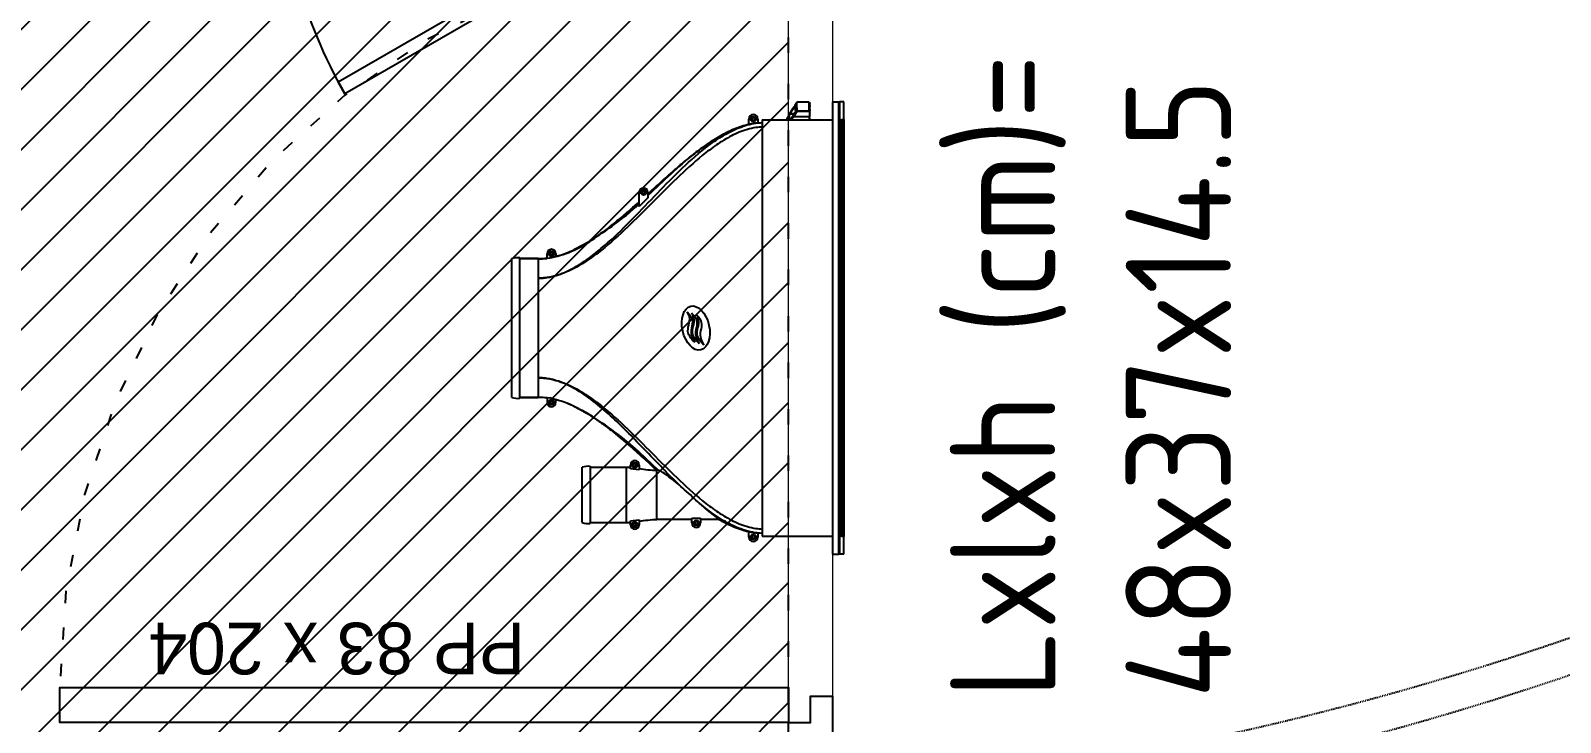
# Model space of a CAD drawing. Extents: x -2932 to 12371, y 2178 to 6224.
# Drawn here: x 5716.7 to 5891, y 4372.5 to 4451.2 of the extents above; entities that cross this region are included whole.
import ezdxf
from ezdxf import colors
from ezdxf.entities.mleader import LeaderData, LeaderLine
from ezdxf.enums import TextEntityAlignment as Align
from ezdxf.math import Vec2, Vec3

# ---------------------------------------------------------------- set-up
doc = ezdxf.new("R2010")
doc.units = 0
for name, pattern in [('prlm_ef', [0.165, 0.1, -0.065]), ('Style de ligne -18', [0.164042, 0.054681, -0.109361]), ('Style de ligne -5', [0.20828, 0.069425, -0.138855])]:
    doc.linetypes.add(name, pattern=pattern)
for name, color, linetype in [('_GAZELEC-EAU CHAUDE', 1, 'Continuous'), ('B amÈnagement intÈrieur_Hatch', 252, 'Continuous'), ('B aménagement intérieur', 252, 'Continuous'), ('B Général', 252, 'Continuous'), ('C ANNOTATIONS-prestations', 252, 'Continuous'), ('D SURFACES-shab', 252, 'Continuous'), ('GAZ-GAZ N-1', 202, 'Continuous'), ('prlm-CHAUFF', 30, 'Continuous'), ('prlm-EAU-EF', 161, 'Continuous'), ('prlm-MOD-EL', 190, 'Continuous')]:
    doc.layers.add(name, color=color, linetype=linetype)
doc.layers.add('_GAZELEC-RESERVATION', color=1, linetype='Continuous', lineweight=18)
doc.styles.add('Eurostile', font='')
doc.styles.add('prlm-mod', font='cambriaz.ttf', dxfattribs={"height": 18})
doc.styles.get("Standard").update_dxf_attribs({"font": 'isocp.shx', "height": 15})
doc.styles.get('Eurostile').set_extended_font_data('Eurostile')

# ---------------------------------------------------------------- blocks, each defined once
blk = doc.blocks.new('A n1.PP 80')
at = {"layer": 'B Général', "flags": 128}
blk.add_lwpolyline([(-43, 2.5), (-43, 85.5), (-39, 85.5), (-39, 2.5)], close=True, dxfattribs=at)
at = {"layer": 'B Général', "linetype": 'Style de ligne -18', "ltscale": 25.4, "flags": 128}
blk.add_lwpolyline([(46, 2.5), (45.27, 13.33), (43.1, 23.98), (39.53, 34.26), (34.61, 44), (28.44, 53.03), (21.1, 61.19), (12.74, 68.35), (3.5, 74.38), (-6.47, 79.18), (-17, 82.67), (-27.91, 84.79), (-39, 85.5)], dxfattribs=at)
at = {"layer": 'B Général', "linetype": 'Continuous', "flags": 128}
for points in [[(-45, 2.5), (-43, 2.5), (-43, 0), (-40, 0), (-40, -2.5), (-45, -2.5)], [(48, 2.5), (46, 2.5), (46, 0), (43, 0), (43, -2.5), (48, -2.5), (48, -2.5), (48, -2.5), (48, 1.79), (48, 1.79)]]:
    blk.add_lwpolyline(points, close=True, dxfattribs=at)
at = {"layer": 'C ANNOTATIONS-prestations', "insert": (-37.5, 32.5), "char_height": 5.8825, "attachment_point": 1, "rotation": 90, "line_spacing_factor": 0.894142, "style": 'Eurostile'}
blk.add_mtext('PP 83 x 204', dxfattribs=at)
blk = doc.blocks.new('A n1.T3 A 102 (2D)')
at = {"layer": 'B amÈnagement intÈrieur_Hatch', "linetype": 'Continuous'}
h = blk.add_hatch(dxfattribs=at)
h.set_pattern_fill('F_P__SOFFITE', color=256, style=0, pattern_type=2)
h.set_pattern_definition([(45, (0, 0.2205), (-3.52778, 3.30729), [])])
h.paths.add_polyline_path([(-259.42, -200.44), (-259.29, -401.44), (105.58, -401.44), (105.58, -230.43), (36.58, -230.43), (36.58, -200.44)])
at = {"layer": 'B aménagement intérieur', "linetype": 'Style de ligne -5', "ltscale": 25.4, "flags": 128}
blk.add_lwpolyline([(-259.42, -200.44), (-259.29, -401.44), (105.58, -401.44), (105.58, -230.43), (36.58, -230.43), (36.58, -200.44)], close=True, dxfattribs=at)
at = {"layer": 'D SURFACES-shab', "lineweight": 18, "flags": 128}
for points in [[(110.58, -395.44), (418.42, -395.44), (418.42, -335.44), (494.42, -335.44), (494.42, 181.56), (110.58, 181.56)], [(36.58, -230.43), (36.58, -200.44), (-259.42, -200.44), (-259.42, -401.44), (-19.42, -401.44), (-19.42, -336.44), (-14.42, -336.44), (-14.42, -401.44), (105.58, -401.44), (105.58, -230.43)]]:
    blk.add_lwpolyline(points, close=True, dxfattribs=at)
at = {"layer": 'B Général', "rotation": 90}
blk.add_blockref('A n1.PP 80', (108.08, -286.39), dxfattribs=at)
blk = doc.blocks.new('xi.gtl')
at = {"layer": 'prlm-MOD-EL', "color": 0}
for points in [[(2.8, 22.99), (2.02, 24.35), (50.51, 52.34), (51.28, 50.98)], [(0, 25), (2.02, 25), (2.02, 20), (0, 20)], [(60, 25), (57.98, 25), (57.98, 20), (60, 20)], [(0, 20), (60, 20), (60, 0), (0, 0)]]:
    blk.add_lwpolyline(points, close=True, dxfattribs=at)
blk.add_arc((2.02, 24.35), 55.99, 0.6678, 30, dxfattribs=at)
at = {"layer": 'prlm-MOD-EL', "color": 0, "style": 'prlm-mod', "flags": 8}
blk.add_attdef('GTL', text='', height=9, dxfattribs=at).set_placement((30, 10), align=Align.MIDDLE_CENTER)
blk = doc.blocks.new('xi.twintop')
at = {"layer": 'prlm-CHAUFF', "ltscale": 50}
for p, q in [((-8, 35.6), (8, 35.6)), ((-7.9, 36.5), (7.9, 36.5)), ((-7.9, 35.6), (-7.9, 33.5)), ((-7.9, 33.5), (-7.9, 35.6)), ((7.9, 35.6), (7.9, 33.5)), ((7.9, 33.5), (7.9, 35.6)), ((-5.67, 33.5), (-7.9, 33.5)), ((5.67, 33.5), (-5.67, 33.5)), ((7.9, 33.5), (5.67, 33.5)), ((-8.61, 31.95), (-8.61, 32.05)), ((-8.61, 32.05), (-8.51, 32.05)), ((-8.51, 31.95), (-8.61, 31.95)), ((-8.51, 32.16), (-8.41, 32.16)), ((-8.51, 32.05), (-8.51, 32.16)), ((-8.51, 31.84), (-8.51, 31.95)), ((-8.41, 31.84), (-8.51, 31.84)), ((-7.9, 32.5), (-8.46, 32.5)), ((-8.46, 31.5), (-8.16, 31.5)), ((-8.41, 32.16), (-8.41, 32.05)), ((-8.41, 32.05), (-8.3, 32.05)), ((-8.3, 31.95), (-8.41, 31.95)), ((-8.41, 31.95), (-8.41, 31.84)), ((-8.3, 32.05), (-8.3, 31.95)), ((-8.16, 31.5), (-7.95, 32.18)), ((-7.9, 32.5), (-7.95, 32.18)), ((7.95, 32.18), (7.9, 32.5)), ((7.9, 32.5), (8.46, 32.5)), ((8.16, 31.5), (7.95, 32.18)), ((8.46, 31.5), (8.16, 31.5)), ((8.3, 31.95), (8.3, 32.05)), ((8.3, 32.05), (8.41, 32.05)), ((8.41, 31.95), (8.3, 31.95)), ((8.41, 32.16), (8.51, 32.16)), ((8.41, 32.05), (8.41, 32.16)), ((8.41, 31.84), (8.41, 31.95)), ((8.51, 31.84), (8.41, 31.84)), ((8.51, 32.16), (8.51, 32.05)), ((8.51, 32.05), (8.61, 32.05)), ((8.61, 31.95), (8.51, 31.95)), ((8.51, 31.95), (8.51, 31.84)), ((8.61, 32.05), (8.61, 31.95)), ((-22.15, 28.5), (-15.85, 28.5)), ((-9.41, 28.48), (-9.41, 28.48)), ((9.12, 29.02), (9.09, 29.02)), ((9.41, 28.48), (9.38, 28.48)), ((-15.75, 27.6), (-22.25, 27.6)), ((-22.15, 27.6), (-22.15, 23.5)), ((-22.15, 27.6), (-22.15, 23.5)), ((-15.85, 27.6), (-15.85, 23.5)), ((-15.85, 27.6), (-15.85, 23.5)), ((-22.45, 22.66), (-22.35, 22.66)), ((-22.45, 22.55), (-22.45, 22.66)), ((-22.4, 23), (-21.97, 23)), ((-22.35, 22.66), (-22.35, 22.55)), ((-15.85, 23.5), (-22.15, 23.5)), ((-21.97, 23), (-21.85, 22.06)), ((-16.15, 22.06), (-16.03, 23)), ((-16.03, 23), (-15.6, 23)), ((-15.65, 22.66), (-15.55, 22.66)), ((-15.65, 22.55), (-15.65, 22.66)), ((-15.55, 22.66), (-15.55, 22.55)), ((-22.56, 22.55), (-22.45, 22.55)), ((-22.56, 22.45), (-22.56, 22.55)), ((-22.45, 22.45), (-22.56, 22.45)), ((-22.45, 22.34), (-22.45, 22.45)), ((-22.35, 22.34), (-22.45, 22.34)), ((-21.85, 22), (-22.4, 22)), ((-22.35, 22.55), (-22.24, 22.55)), ((-22.24, 22.45), (-22.35, 22.45)), ((-22.35, 22.45), (-22.35, 22.34)), ((-22.24, 22.55), (-22.24, 22.45)), ((-21.85, 22.06), (-21.85, 22)), ((-16.2, 19.84), (-14.13, 22)), ((-14.13, 22), (-16.2, 19.84)), ((-16.15, 22), (-16.15, 22.06)), ((-15.6, 22), (-16.15, 22)), ((-15.76, 22.45), (-15.76, 22.55)), ((-15.76, 22.55), (-15.65, 22.55)), ((-15.65, 22.45), (-15.76, 22.45)), ((-15.65, 22.34), (-15.65, 22.45)), ((-15.55, 22.34), (-15.65, 22.34)), ((-15.55, 22.55), (-15.44, 22.55)), ((-15.55, 22.45), (-15.55, 22.34)), ((-15.44, 22.45), (-15.55, 22.45)), ((-15.44, 22.55), (-15.44, 22.45)), ((14.83, 21), (13.83, 22)), ((13.83, 22), (15.44, 22)), ((15.44, 21), (14.83, 21)), ((15.28, 21.45), (15.28, 21.55)), ((15.28, 21.55), (15.39, 21.55)), ((15.39, 21.45), (15.28, 21.45)), ((15.39, 21.66), (15.49, 21.66)), ((15.39, 21.55), (15.39, 21.66)), ((15.39, 21.34), (15.39, 21.45)), ((15.49, 21.34), (15.39, 21.34)), ((15.49, 21.66), (15.49, 21.55)), ((15.49, 21.55), (15.6, 21.55)), ((15.49, 21.45), (15.49, 21.34)), ((15.6, 21.45), (15.49, 21.45)), ((15.6, 21.55), (15.6, 21.45)), ((-21.8, 20), (-16.2, 20)), ((-21.8, 16), (-21.8, 20)), ((-21.8, 16), (-21.8, 20)), ((-16.2, 19.84), (-16.2, 20)), ((-16.2, 19.84), (-16.2, 20)), ((-22.2, 16), (-21.65, 16)), ((-21.65, 16), (-21.65, 15)), ((-22.36, 15.45), (-22.36, 15.55)), ((-22.36, 15.55), (-22.25, 15.55)), ((-22.25, 15.45), (-22.36, 15.45)), ((-22.25, 15.66), (-22.15, 15.66)), ((-22.25, 15.55), (-22.25, 15.66)), ((-22.25, 15.34), (-22.25, 15.45)), ((-22.15, 15.34), (-22.25, 15.34)), ((-21.65, 15), (-22.2, 15)), ((-22.15, 15.66), (-22.15, 15.55)), ((-22.15, 15.55), (-22.04, 15.55)), ((-22.15, 15.45), (-22.15, 15.34)), ((-22.04, 15.45), (-22.15, 15.45)), ((-22.04, 15.55), (-22.04, 15.45)), ((-21.8, 12.88), (-21.8, 15)), ((-21.8, 12.88), (-21.8, 15)), ((-23.96, 8.95), (-23.96, 9.05)), ((-23.96, 9.05), (-23.85, 9.05)), ((-23.85, 8.95), (-23.96, 8.95)), ((-23.85, 9.16), (-23.75, 9.16)), ((-23.85, 9.05), (-23.85, 9.16)), ((-23.85, 8.84), (-23.85, 8.95)), ((-23.75, 8.84), (-23.85, 8.84)), ((-23.8, 9.5), (-23.19, 9.5)), ((-23.75, 9.16), (-23.75, 9.05)), ((-23.75, 9.05), (-23.64, 9.05)), ((-23.75, 8.95), (-23.75, 8.84)), ((-23.64, 8.95), (-23.75, 8.95)), ((-23.64, 9.05), (-23.64, 8.95)), ((23.19, 9.5), (23.8, 9.5)), ((23.64, 8.95), (23.64, 9.05)), ((23.64, 9.05), (23.75, 9.05)), ((23.75, 8.95), (23.64, 8.95)), ((23.75, 9.16), (23.85, 9.16)), ((23.75, 9.05), (23.75, 9.16)), ((23.75, 8.84), (23.75, 8.95)), ((23.85, 8.84), (23.75, 8.84)), ((23.85, 9.16), (23.85, 9.05)), ((23.85, 9.05), (23.96, 9.05)), ((23.85, 8.95), (23.85, 8.84)), ((23.96, 8.95), (23.85, 8.95)), ((23.96, 9.05), (23.96, 8.95)), ((-23.36, 8.5), (-23.8, 8.5)), ((23.7, 8), (-23.7, 8)), ((-23.7, 8), (-23.7, 0)), ((-23.36, 8.42), (-23.36, 8.5)), ((23.36, 8.42), (23.36, 8.5)), ((23.8, 8.5), (23.36, 8.5)), ((23.7, 8), (23.7, 0)), ((24.18, 4.47), (23.7, 4.81)), ((24.06, 4.42), (23.7, 4.66)), ((24.06, 2.6), (24.06, 4.42)), ((24.64, 4.04), (24.06, 4.42)), ((24.2, 4.46), (24.18, 4.47)), ((24.54, 4.24), (24.2, 4.46)), ((24.35, 4.85), (24.33, 4.89)), ((24.35, 4.36), (24.35, 4.85)), ((24.35, 4.85), (24.36, 4.85)), ((24.41, 4.79), (24.43, 4.83)), ((24.41, 4.79), (24.41, 4.32)), ((25.01, 4.43), (24.41, 4.79)), ((24.43, 4.83), (25.04, 4.47)), ((24.64, 4.04), (24.72, 4.01)), ((24.64, 2.6), (24.64, 4.04)), ((24.72, 4.01), (24.72, 2.65)), ((25.04, 4.47), (25.01, 4.43)), ((25.01, 4.25), (25.01, 4.43)), ((25.02, 4.42), (25.01, 4.43)), ((25.06, 4.46), (25.02, 4.42)), ((25.02, 4.42), (25.02, 4.25)), ((25.28, 4.25), (25.02, 4.42)), ((25.04, 4.47), (25.06, 4.46)), ((25.06, 4.46), (25.39, 4.24)), ((25.71, 2.65), (25.71, 4.01)), ((23.7, 2.6), (24.06, 2.6)), ((23.7, 2.57), (23.73, 2.6)), ((23.79, 2.6), (23.88, 2.51)), ((23.88, 2.51), (23.97, 2.6)), ((24.04, 2.6), (24.13, 2.51)), ((24.64, 2.6), (24.06, 2.6)), ((24.13, 2.51), (24.22, 2.6)), ((24.18, 2.56), (24.24, 2.51)), ((24.24, 2.51), (24.3, 2.58)), ((24.28, 2.6), (24.37, 2.51)), ((24.37, 2.51), (24.46, 2.6)), ((24.42, 2.57), (24.48, 2.51)), ((24.48, 2.51), (24.56, 2.58)), ((24.54, 2.6), (24.63, 2.51)), ((24.63, 2.51), (24.72, 2.6)), ((24.72, 2.65), (24.64, 2.6)), ((24.64, 2.6), (24.64, 2.6)), ((25.66, 2.6), (24.64, 2.6)), ((24.7, 2.58), (24.77, 2.51)), ((24.72, 2.65), (25.71, 2.65)), ((24.73, 2.6), (24.82, 2.51)), ((24.77, 2.51), (24.79, 2.53)), ((24.82, 2.51), (24.91, 2.6)), ((24.9, 2.59), (24.98, 2.51)), ((24.98, 2.51), (25.07, 2.6)), ((25.02, 2.54), (25.05, 2.51)), ((25.05, 2.51), (25.09, 2.55)), ((25.06, 2.58), (25.13, 2.51)), ((25.13, 2.51), (25.22, 2.6)), ((25.19, 2.57), (25.25, 2.51)), ((25.25, 2.51), (25.34, 2.6)), ((25.27, 2.53), (25.29, 2.51)), ((25.29, 2.51), (25.32, 2.54)), ((25.31, 2.56), (25.36, 2.51)), ((25.36, 2.51), (25.45, 2.6)), ((25.4, 2.55), (25.44, 2.51)), ((25.44, 2.51), (25.53, 2.6)), ((25.48, 2.54), (25.51, 2.51)), ((25.51, 2.51), (25.6, 2.6)), ((25.53, 2.53), (25.55, 2.51)), ((25.55, 2.51), (25.64, 2.6)), ((25.71, 2.65), (25.66, 2.6)), ((25.66, 2.6), (25.66, 2.6)), ((-25.75, 0), (-25.75, -0.73)), ((25.75, 0), (-25.75, 0)), ((25.75, 0), (25.75, -0.73)), ((-25.75, -0.81), (-25.75, -0.73)), ((-25.75, -0.73), (25.75, -0.73)), ((-25.75, -1.3), (-25.75, -0.81)), ((25.75, -0.81), (-25.75, -0.81)), ((-25.75, -1.3), (25.75, -1.3)), ((23.75, -0.99), (-23.75, -0.99)), ((-23.75, -1.06), (-23.75, -0.99)), ((-23.55, -0.99), (-23.75, -1.06)), ((-23.75, -1.06), (23.75, -1.06)), ((23.75, -1.11), (-23.75, -1.11)), ((-23.75, -1.16), (-23.75, -1.11)), ((-23.59, -1.11), (-23.75, -1.16)), ((-23.75, -1.16), (23.75, -1.16)), ((23.75, -1.2), (-23.75, -1.2)), ((-23.75, -1.23), (-23.75, -1.2)), ((-23.64, -1.2), (-23.75, -1.23)), ((-23.75, -1.23), (23.75, -1.23)), ((23.75, -1.26), (-23.75, -1.26)), ((-23.75, -1.28), (-23.75, -1.26)), ((-23.68, -1.26), (-23.75, -1.28)), ((-23.75, -1.28), (23.75, -1.28)), ((23.75, -1.29), (-23.75, -1.29)), ((-23.75, -1.3), (-23.75, -1.29)), ((-23.73, -1.29), (-23.75, -1.3)), ((-23.75, -1.3), (23.75, -1.3)), ((23.75, -1.06), (23.55, -0.99)), ((23.75, -1.16), (23.59, -1.11)), ((23.75, -1.23), (23.64, -1.2)), ((23.75, -1.28), (23.68, -1.26)), ((23.75, -1.3), (23.73, -1.29)), ((23.75, -0.99), (23.75, -1.06)), ((23.75, -1.11), (23.75, -1.16)), ((23.75, -1.2), (23.75, -1.23)), ((23.75, -1.26), (23.75, -1.28)), ((23.75, -1.29), (23.75, -1.3)), ((25.75, -0.73), (25.75, -0.81)), ((25.75, -1.3), (25.75, -0.81))]:
    blk.add_line(p, q, dxfattribs=at)
for centre, radius in [((-8.46, 32), 0.3), ((-8.46, 32), 0.25), ((8.46, 32), 0.3), ((8.46, 32), 0.25), ((-22.4, 22.5), 0.3), ((-22.4, 22.5), 0.25), ((-15.6, 22.5), 0.3), ((-15.6, 22.5), 0.25), ((15.44, 21.5), 0.3), ((15.44, 21.5), 0.25), ((-22.2, 15.5), 0.3), ((-22.2, 15.5), 0.25), ((-23.8, 9), 0.3), ((-23.8, 9), 0.25), ((23.8, 9), 0.3), ((23.8, 9), 0.25)]:
    blk.add_circle(centre, radius, dxfattribs=at)
for centre, radius, start, end in [((-6.01, 35.83), 2, 160.5755, 186.7441), ((-6.01, 35.83), 2, 160.5755, 186.7441), ((6.01, 35.83), 2, 353.2559, 19.4245), ((6.01, 35.83), 2, 353.2559, 19.4245), ((-15.67, 33.51), 7.77, 352.5456, 359.9423), ((-15.72, 33.51), 7.82, 352.5763, 359.9264), ((-15.07, 33.49), 7.17, 353.9053, 0.1157), ((15.11, 33.49), 7.25, 179.9215, 187.8382), ((15.67, 33.51), 7.77, 180.0577, 187.4544), ((15.72, 33.51), 7.82, 180.0736, 187.4237), ((-19.51, 34.47), 11.74, 332.3321, 345.441), ((-19.16, 34.32), 11.35, 332.1374, 345.6929), ((-8.46, 32), 0.5, 90, 270), ((-15.07, 33.49), 7.17, 352.0923, 353.5448), ((21.1, 34.98), 13.43, 192.9954, 216.0824), ((19.16, 34.32), 11.35, 194.4106, 207.8626), ((8.46, 32), 0.5, 270, 90), ((-20.26, 27.83), 2, 160.5755, 186.7441), ((-20.26, 27.83), 2, 160.5755, 186.7441), ((-17.74, 27.83), 2, 353.2559, 19.4245), ((-17.74, 27.83), 2, 353.2559, 19.4245), ((-43.13, 48.06), 39, 319.3887, 329.86), ((-43.13, 48.06), 39, 319.3887, 329.8601), ((-26.92, 38.17), 20.01, 331.0483, 332.7983), ((-26.92, 38.17), 20.01, 331.0482, 332.7982), ((26.92, 38.17), 20.01, 207.2018, 208.9518), ((43.13, 48.06), 39, 210.1399, 220.6113), ((43.13, 48.06), 39, 212.5506, 220.6113), ((-22.4, 22.5), 0.5, 90, 270), ((-15.6, 22.5), 0.5, 270, 90), ((-22.51, 30.1), 11.66, 315.9701, 320.4245), ((-22.76, 30.33), 11.99, 316.0326, 320.3619), ((22.51, 30.1), 11.66, 219.5755, 224.0299), ((22.76, 30.33), 11.99, 219.6381, 223.9674), ((15.44, 21.5), 0.5, 270, 90), ((-22.2, 15.5), 0.5, 90, 270), ((-44.74, 40.05), 35.1, 315.7111, 319.5265), ((-2.48, -0.77), 23.65, 136.4099, 144.7501), ((-23.8, 9), 0.5, 90, 270), ((-11.41, 6.64), 12.12, 163.7263, 166.3852), ((23.8, 9), 0.5, 270, 90), ((17.64, -7.23), 13.85, 61.9182, 64.0515), ((17.76, -6.88), 13.43, 62.115, 63.7632), ((18.29, -6.04), 12.5, 61.3177, 61.5903), ((24.75, 5.45), 0.703, 233.033, 242.9325), ((24.72, 5.11), 0.448, 214.6713, 225.4982), ((25.88, 4.92), 0.836, 234.1326, 239.2425), ((18.29, -6.04), 12.5, 53.7494, 55.0637)]:
    blk.add_arc(centre, radius, start, end, dxfattribs=at)
blk.add_ellipse((0, 15.55), major_axis=(2.49, 0.57), ratio=0.600775, dxfattribs=at)
for points, knots in [([(-5.67, 33.5), (-5.67, 33.33), (-5.68, 33.16), (-5.7, 32.82), (-5.72, 32.65), (-5.8, 32.15), (-5.87, 31.82), (-6.05, 31.16), (-6.16, 30.84), (-6.41, 30.21), (-6.55, 29.9), (-7, 29), (-7.34, 28.43), (-8.08, 27.34), (-8.47, 26.81), (-9.69, 25.27), (-10.57, 24.3), (-12.38, 22.39), (-13.32, 21.46), (-15.19, 19.6), (-16.12, 18.67), (-17.95, 16.77), (-18.84, 15.8), (-20.08, 14.27), (-20.47, 13.75), (-21.03, 12.94), (-21.21, 12.66), (-21.55, 12.09), (-21.72, 11.8), (-22.17, 10.91), (-22.43, 10.31), (-22.7, 9.36), (-22.77, 9.03), (-22.86, 8.47), (-22.88, 8.24), (-22.89, 8)], [0, 0, 0, 0, 0.015625, 0.015625, 0.03125, 0.03125, 0.0625, 0.0625, 0.09375, 0.09375, 0.125, 0.125, 0.1875, 0.1875, 0.25, 0.25, 0.375, 0.375, 0.5, 0.5, 0.625, 0.625, 0.75, 0.75, 0.8125, 0.8125, 0.84375, 0.84375, 0.875, 0.875, 0.9375, 0.9375, 0.96875, 0.96875, 0.9907189, 0.9907189, 0.9907189, 0.9907189]), ([(-18.04, 17.26), (-16.85, 18.51), (-15.59, 19.7), (-13.1, 22.1), (-11.85, 23.3), (-10.07, 25.17), (-9.49, 25.81), (-8.39, 27.13), (-7.87, 27.82), (-7.16, 28.91), (-6.93, 29.29), (-6.52, 30.07), (-6.33, 30.48), (-6.02, 31.31), (-5.89, 31.74), (-5.76, 32.39), (-5.73, 32.61), (-5.69, 32.95), (-5.69, 33.06), (-5.67, 33.28), (-5.67, 33.39), (-5.67, 33.5)], [0, 0, 0, 0, 0.25, 0.25, 0.5, 0.5, 0.625, 0.625, 0.75, 0.75, 0.8125, 0.8125, 0.875, 0.875, 0.9375, 0.9375, 0.96875, 0.96875, 0.984375, 0.984375, 1, 1, 1, 1]), ([(5.67, 33.5), (5.67, 33.33), (5.68, 33.16), (5.71, 32.81), (5.73, 32.64), (5.81, 32.14), (5.88, 31.8), (6.08, 31.14), (6.2, 30.82), (6.47, 30.19), (6.62, 29.88), (7.1, 28.98), (7.46, 28.42), (8.23, 27.34), (8.65, 26.82), (9.93, 25.3), (10.84, 24.34), (12.72, 22.46), (13.69, 21.54), (15.61, 19.69), (16.57, 18.77), (18.43, 16.87), (19.34, 15.9), (20.59, 14.36), (20.99, 13.83), (21.55, 13), (21.73, 12.72), (22.07, 12.15), (22.24, 11.85), (22.69, 10.95), (22.94, 10.33), (23.21, 9.37), (23.28, 9.05), (23.36, 8.48), (23.38, 8.24), (23.39, 8)], [0, 0, 0, 0, 0.015625, 0.015625, 0.03125, 0.03125, 0.0625, 0.0625, 0.09375, 0.09375, 0.125, 0.125, 0.1875, 0.1875, 0.25, 0.25, 0.375, 0.375, 0.5, 0.5, 0.625, 0.625, 0.75, 0.75, 0.8125, 0.8125, 0.84375, 0.84375, 0.875, 0.875, 0.9375, 0.9375, 0.96875, 0.96875, 0.9908046, 0.9908046, 0.9908046, 0.9908046]), ([(22.89, 8), (22.88, 8.24), (22.86, 8.47), (22.77, 9.03), (22.7, 9.36), (22.43, 10.31), (22.17, 10.91), (21.72, 11.8), (21.55, 12.09), (21.21, 12.66), (21.03, 12.94), (20.47, 13.75), (20.08, 14.27), (18.84, 15.8), (17.95, 16.77), (16.12, 18.67), (15.18, 19.6), (13.32, 21.46), (12.38, 22.39), (10.57, 24.3), (9.69, 25.27), (8.47, 26.81), (8.08, 27.34), (7.34, 28.43), (7, 29), (6.55, 29.9), (6.41, 30.21), (6.16, 30.84), (6.05, 31.16), (5.87, 31.82), (5.79, 32.15), (5.72, 32.65), (5.7, 32.82), (5.68, 33.16), (5.67, 33.33), (5.67, 33.5)], [0.0092808, 0.0092808, 0.0092808, 0.0092808, 0.03125, 0.03125, 0.0625, 0.0625, 0.125, 0.125, 0.15625, 0.15625, 0.1875, 0.1875, 0.25, 0.25, 0.375, 0.375, 0.5, 0.5, 0.625, 0.625, 0.75, 0.75, 0.8125, 0.8125, 0.875, 0.875, 0.90625, 0.90625, 0.9375, 0.9375, 0.96875, 0.96875, 0.984375, 0.984375, 1, 1, 1, 1]), ([(-8.9, 29.46), (-9.06, 29.12), (-9.43, 28.41), (-10.08, 27.35), (-10.83, 26.27), (-11.65, 25.18), (-12.54, 24.1), (-13.65, 22.81), (-14.86, 21.46), (-15.81, 20.43), (-16.2, 20)], [0.1568082, 0.1568082, 0.1568082, 0.1568082, 0.2305418, 0.3149874, 0.4025619, 0.4929385, 0.5856877, 0.6803551, 0.8317746, 0.9509578, 0.9509578, 0.9509578, 0.9509578]), ([(14.38, 22), (14.06, 22.36), (13.37, 23.14), (12.33, 24.35), (11.38, 25.54), (10.58, 26.62), (9.93, 27.59), (9.37, 28.52), (9.05, 29.15), (8.91, 29.44)], [0.5730592, 0.5730592, 0.5730592, 0.5730592, 0.626259, 0.6884084, 0.7489718, 0.7930827, 0.8358988, 0.8773199, 0.9123747, 0.9123747, 0.9123747, 0.9123747]), ([(23.19, 9.5), (23.12, 9.79), (23.04, 10.07), (22.86, 10.64), (22.75, 10.92), (22.41, 11.74), (22.14, 12.27), (21.56, 13.3), (21.24, 13.8), (20.57, 14.77), (20.21, 15.25), (19.11, 16.65), (18.33, 17.54), (16.73, 19.29), (15.91, 20.15), (15.09, 21)], [0, 0, 0, 0, 0.0625, 0.0625, 0.125, 0.125, 0.25, 0.25, 0.375, 0.375, 0.5, 0.5, 0.75, 0.75, 1, 1, 1, 1]), ([(21.4, 13.55), (21.3, 13.71), (20.98, 14.2), (20.41, 15.02), (19.67, 15.99), (18.88, 16.96), (17.95, 18.04), (16.9, 19.22), (15.98, 20.24), (15.44, 20.84), (15.29, 21)], [0.1694223, 0.1694223, 0.1694223, 0.1694223, 0.1906001, 0.2339285, 0.2787061, 0.3247019, 0.3716424, 0.4351709, 0.4991397, 0.523565, 0.523565, 0.523565, 0.523565]), ([(-18.04, 17.26), (-17.81, 17.52), (-17.58, 17.79), (-17.17, 18.3), (-16.98, 18.55), (-16.64, 19.03), (-16.49, 19.25), (-16.32, 19.53), (-16.28, 19.62), (-16.22, 19.76), (-16.2, 19.81), (-16.2, 19.84)], [0, 0, 0, 0, 0.25, 0.25, 0.5, 0.5, 0.75, 0.75, 0.875, 0.875, 1, 1, 1, 1]), ([(-1.63, 15.67), (-0.9, 16.39), (-0.53, 16.49), (-0.14, 16.44), (0.47, 16.38), (1.12, 15.98), (1.85, 16.55)], [0, 0, 0, 0, 0.389075, 0.389075, 0.389075, 1, 1, 1, 1]), ([(-23.39, 8), (-23.38, 8.28), (-23.35, 8.55), (-23.25, 9.19), (-23.16, 9.55), (-22.84, 10.61), (-22.54, 11.29), (-21.83, 12.6), (-21.42, 13.22), (-20.56, 14.41), (-20.09, 14.98), (-19.62, 15.54)], [0.0331631, 0.0331631, 0.0331631, 0.0331631, 0.125, 0.125, 0.25, 0.25, 0.5, 0.5, 0.75, 0.75, 1, 1, 1, 1]), ([(-1.94, 14.63), (-1.21, 15.35), (-0.84, 15.44), (-0.45, 15.4), (0.16, 15.33), (0.81, 14.93), (1.54, 15.51)], [0, 0, 0, 0, 0.389075, 0.389075, 0.389075, 1, 1, 1, 1]), ([(-23.19, 9.5), (-23.12, 9.8), (-23.04, 10.09), (-22.9, 10.53), (-22.84, 10.67), (-22.74, 10.96), (-22.68, 11.1), (-22.5, 11.53), (-22.37, 11.8), (-22.1, 12.35), (-21.95, 12.61), (-21.8, 12.88)], [0, 0, 0, 0, 0.25, 0.25, 0.375, 0.375, 0.5, 0.5, 0.75, 0.75, 1, 1, 1, 1]), ([(-21.8, 12.88), (-21.96, 12.6), (-22.11, 12.32), (-22.4, 11.74), (-22.54, 11.45), (-22.78, 10.85), (-22.89, 10.55), (-23.01, 10.17), (-23.03, 10.1), (-23.05, 10.03)], [0, 0, 0, 0, 0.25, 0.25, 0.5, 0.5, 0.75, 0.75, 0.8062429, 0.8062429, 0.8062429, 0.8062429]), ([(24.24, 4.96), (24.23, 4.96), (24.23, 4.96), (24.22, 4.97), (24.2, 4.97), (24.19, 4.97), (24.18, 4.98), (24.16, 4.98), (24.15, 4.98), (24.13, 4.99), (24.11, 4.99), (24.09, 4.99), (24.08, 4.99), (24.05, 4.99), (24.02, 4.99), (23.98, 4.99), (23.93, 4.98), (23.89, 4.98), (23.84, 4.97), (23.78, 4.96), (23.74, 4.95), (23.71, 4.95), (23.7, 4.94)], [0.1059402, 0.1059402, 0.1059402, 0.1059402, 0.1359504, 0.1694868, 0.202886, 0.2361704, 0.2693627, 0.3024859, 0.3355633, 0.3686184, 0.401675, 0.434757, 0.4678887, 0.5010941, 0.5629781, 0.6246926, 0.6863942, 0.7482374, 0.8103737, 0.8729511, 0.9361135, 0.9654522, 0.9654522, 0.9654522, 0.9654522]), ([(23.7, 4.91), (23.71, 4.91), (23.72, 4.91), (23.74, 4.92), (23.78, 4.92), (23.81, 4.93), (23.83, 4.93), (23.86, 4.94), (23.89, 4.94), (23.92, 4.95), (23.94, 4.95), (23.97, 4.95), (23.99, 4.96), (24.02, 4.96), (24.04, 4.96), (24.06, 4.96), (24.08, 4.96), (24.11, 4.96), (24.14, 4.96), (24.18, 4.96), (24.21, 4.95), (24.24, 4.95), (24.26, 4.94), (24.28, 4.93), (24.3, 4.92), (24.32, 4.91), (24.33, 4.9), (24.33, 4.89)], [0.053874, 0.053874, 0.053874, 0.053874, 0.0607104, 0.0907643, 0.1206402, 0.1503557, 0.1799287, 0.2093776, 0.238721, 0.2679778, 0.2971672, 0.3263086, 0.3554219, 0.3845269, 0.4136437, 0.4427926, 0.4719939, 0.5012681, 0.5562327, 0.6110034, 0.6657154, 0.7205017, 0.7754929, 0.8308166, 0.8865967, 0.9429527, 1, 1, 1, 1]), ([(24.35, 4.85), (24.35, 4.86), (24.35, 4.86), (24.34, 4.87), (24.33, 4.88), (24.32, 4.88), (24.31, 4.89), (24.3, 4.89), (24.29, 4.9), (24.28, 4.9), (24.26, 4.91), (24.25, 4.91), (24.23, 4.91), (24.22, 4.92), (24.2, 4.92), (24.18, 4.92), (24.17, 4.92), (24.15, 4.92), (24.12, 4.92), (24.09, 4.92), (24.05, 4.92), (24, 4.92), (23.95, 4.91), (23.9, 4.9), (23.85, 4.89), (23.79, 4.88), (23.74, 4.87), (23.71, 4.86), (23.7, 4.86)], [0, 0, 0, 0, 0.0300773, 0.0600539, 0.0899314, 0.1197114, 0.1493956, 0.1789856, 0.2084831, 0.2378898, 0.2672073, 0.2964374, 0.3255817, 0.3546421, 0.3836203, 0.4125181, 0.4413372, 0.4700795, 0.4987468, 0.5532579, 0.6080368, 0.6630958, 0.7184471, 0.7741027, 0.8300742, 0.8863734, 0.9430116, 0.9677174, 0.9677174, 0.9677174, 0.9677174]), ([(24.65, 4.2), (24.65, 4.2), (24.64, 4.2), (24.64, 4.2), (24.63, 4.2), (24.63, 4.2), (24.62, 4.2), (24.61, 4.21), (24.6, 4.21), (24.59, 4.21), (24.58, 4.22), (24.55, 4.23), (24.54, 4.24), (24.54, 4.24)], [0, 0, 0, 0, 0.061789, 0.122374, 0.182441, 0.242697, 0.303842, 0.366548, 0.43144, 0.49908, 0.668346, 0.832646, 1, 1, 1, 1]), ([(25.45, 4.21), (25.44, 4.21), (25.44, 4.22), (25.43, 4.22), (25.41, 4.23), (25.4, 4.23), (25.39, 4.24), (25.37, 4.24), (25.36, 4.25), (25.34, 4.25), (25.32, 4.25), (25.3, 4.26), (25.29, 4.26), (25.27, 4.26), (25.24, 4.26), (25.22, 4.26), (25.2, 4.26), (25.17, 4.26), (25.13, 4.26), (25.08, 4.26), (25.03, 4.26), (24.97, 4.25), (24.91, 4.24), (24.85, 4.24), (24.79, 4.23), (24.72, 4.21), (24.67, 4.21), (24.65, 4.2)], [0.0304712, 0.0304712, 0.0304712, 0.0304712, 0.0599457, 0.0897682, 0.1195016, 0.1491541, 0.1787343, 0.2082505, 0.2377114, 0.2671256, 0.2965018, 0.3258487, 0.355175, 0.3844897, 0.4138015, 0.4431194, 0.4724522, 0.5018089, 0.5568669, 0.611863, 0.6668562, 0.7219052, 0.7770682, 0.8324028, 0.8879658, 0.9438132, 1, 1, 1, 1]), ([(25.71, 4.01), (25.69, 4.04), (25.65, 4.06), (25.55, 4.09), (25.48, 4.1), (25.35, 4.1), (25.31, 4.1), (25.21, 4.09), (25.16, 4.09), (24.98, 4.06), (24.86, 4.04), (24.72, 4.01)], [0, 0, 0, 0, 0.25, 0.25, 0.5, 0.5, 0.625, 0.625, 0.75, 0.75, 1, 1, 1, 1])]:
    blk.add_open_spline(points, degree=3, knots=knots, dxfattribs=at)
for points in [[(-22.15, 23.5), (-22.15, 23.33), (-22.14, 23.17), (-22.13, 23)], [(-22.15, 23.5), (-22.15, 23.33), (-22.14, 23.17), (-22.13, 23)], [(-15.85, 23.5), (-15.85, 23.33), (-15.86, 23.17), (-15.87, 23)], [(-15.85, 23.5), (-15.85, 23.33), (-15.86, 23.17), (-15.87, 23)], [(-22.01, 22), (-21.91, 21.33), (-21.8, 20.67), (-21.8, 20)], [(-22.01, 22), (-21.91, 21.33), (-21.8, 20.67), (-21.8, 20)], [(-15.99, 22), (-16.09, 21.33), (-16.2, 20.67), (-16.2, 20)], [(-15.99, 22), (-16.09, 21.33), (-16.2, 20.67), (-16.2, 20)], [(-1.78, 15.16), (-1.06, 15.88), (-0.68, 15.97), (-0.29, 15.93)], [(-0.23, 16.09), (-0.63, 16.13), (-1.01, 16.03), (-1.63, 15.67)], [(1.7, 16.04), (0.88, 15.1), (0.23, 15.51), (-0.39, 15.58)], [(-0.29, 15.93), (0.32, 15.87), (0.96, 15.47), (1.7, 16.04)], [(1.85, 16.55), (1.03, 15.62), (0.38, 16.02), (-0.23, 16.09)], [(-0.55, 15.04), (-0.94, 15.09), (-1.32, 14.99), (-1.94, 14.63)], [(-0.39, 15.58), (-0.78, 15.62), (-1.16, 15.52), (-1.78, 15.16)], [(1.54, 15.51), (0.72, 14.57), (0.07, 14.98), (-0.55, 15.04)], [(-23.19, 9.5), (-23.26, 9.17), (-23.32, 8.84), (-23.36, 8.5)], [(23.36, 8.5), (23.32, 8.84), (23.26, 9.17), (23.19, 9.5)]]:
    blk.add_open_spline(points, degree=3, dxfattribs=at)
at = {"layer": 'prlm-CHAUFF', "ltscale": 50, "insert": (-42.19, -13.41), "char_height": 12, "width": 139.7925, "attachment_point": 1}
blk.add_mtext('Lxlxh (cm)= 48x37x14.5', dxfattribs=at)

msp = doc.modelspace()

# ---------------------------------------------------------------- linework, layer by layer
at = {"layer": '_GAZELEC-EAU CHAUDE', "linetype": 'prlm_ef'}
msp.add_open_spline([(5264.58, 4368.757), (5273.887, 4368.762), (5283.197, 4368.767), (5311.134, 4368.745), (5329.758, 4368.67), (5357.966, 4368.697), (5367.566, 4368.734), (5386.759, 4368.89), (5396.353, 4369.006), (5425.135, 4369.418), (5444.322, 4369.78), (5501.916, 4370.778), (5540.359, 4371.322), (5592.041, 4370.612), (5605.144, 4370.309), (5627.09, 4369.533), (5635.922, 4369.148), (5653.602, 4368.212), (5662.443, 4367.664), (5688.947, 4365.952), (5706.593, 4364.723), (5749.109, 4362.635), (5773.902, 4362.15), (5806.08, 4364.175), (5813.738, 4364.858), (5827.959, 4366.577), (5834.531, 4367.553), (5856.812, 4371.572), (5872.429, 4375.596), (5891.127, 4381.778), (5894.486, 4382.944), (5900.468, 4385.118), (5903.096, 4386.11), (5908.359, 4388.142), (5910.992, 4389.18), (5918.915, 4392.299), (5924.227, 4394.388), (5933.293, 4397.649), (5937.006, 4398.901), (5944.62, 4401.188), (5948.524, 4402.215), (5959.374, 4404.516), (5966.417, 4405.401), (5980.611, 4405.94), (5987.765, 4405.595), (5999.866, 4403.889), (6004.837, 4402.859), (6014.229, 4400.24), (6018.663, 4398.705), (6027.362, 4395.05), (6031.622, 4392.935), (6044.105, 4385.74), (6051.9, 4379.851), (6065.529, 4366.354), (6071.365, 4358.745), (6077.105, 4347.977), (6078.308, 4345.416), (6080.06, 4341.084), (6080.692, 4339.343), (6081.824, 4335.822), (6082.321, 4334.049), (6083.641, 4328.706), (6084.292, 4325.112), (6085.681, 4315.273), (6086.137, 4309.012), (6086.591, 4302.838)], degree=3, knots=[0, 0, 0, 0, 27.9241037, 27.9241037, 83.772311, 83.772311, 112.6189682, 112.6189682, 141.4656254, 141.4656254, 199.1589399, 199.1589399, 314.5455689, 314.5455689, 353.6679669, 353.6679669, 379.9603941, 379.9603941, 406.2528213, 406.2528213, 458.8376758, 458.8376758, 533.4957095, 533.4957095, 556.9303369, 556.9303369, 577.2074175, 577.2074175, 625.9698809, 625.9698809, 636.7036647, 636.7036647, 645.1752224, 645.1752224, 653.64678, 653.64678, 670.5898953, 670.5898953, 682.1476624, 682.1476624, 693.9676599, 693.9676599, 714.4266118, 714.4266118, 734.8855638, 734.8855638, 749.2655657, 749.2655657, 762.3984115, 762.3984115, 775.5312572, 775.5312572, 802.1698294, 802.1698294, 828.8084016, 828.8084016, 836.8663129, 836.8663129, 842.1573666, 842.1573666, 847.4484204, 847.4484204, 858.030528, 858.030528, 876.3556412, 876.3556412, 876.3556412, 876.3556412], dxfattribs=at)
at = {"layer": 'GAZ-GAZ N-1'}
msp.add_open_spline([(5181.963, 4594.366), (5178.749, 4594.361), (5175.539, 4594.357), (5170.007, 4594.361), (5167.687, 4594.369), (5163.018, 4594.384), (5160.671, 4594.39), (5156.479, 4594.366), (5154.64, 4594.346), (5150.927, 4594.256), (5149.056, 4594.187), (5143.414, 4593.858), (5139.613, 4593.478), (5133.864, 4592.455), (5131.915, 4592.03), (5128.044, 4590.989), (5126.12, 4590.37), (5122.344, 4588.938), (5120.489, 4588.126), (5116.59, 4586.171), (5114.562, 4584.998), (5111.088, 4582.684), (5109.61, 4581.589), (5106.789, 4579.268), (5105.443, 4578.044), (5101.591, 4574.213), (5099.269, 4571.446), (5095.041, 4565.639), (5093.136, 4562.598), (5089.77, 4556.554), (5088.29, 4553.562), (5085.577, 4547.547), (5084.34, 4544.512), (5080.944, 4535.343), (5079.101, 4529.145), (5076.421, 4518.274), (5075.448, 4513.619), (5073.949, 4505.423), (5073.372, 4501.886), (5071.79, 4491.281), (5070.924, 4484.189), (5069.578, 4469.967), (5069.098, 4462.839), (5068.627, 4450.893), (5068.529, 4446.078), (5068.505, 4436.464), (5068.576, 4431.663), (5068.971, 4417.286), (5069.479, 4407.736), (5070.403, 4392.797), (5070.766, 4387.345), (5071.689, 4376.406), (5072.249, 4370.92), (5073.498, 4361.537), (5074.101, 4357.648), (5075.528, 4349.858), (5076.351, 4345.963), (5079.162, 4334.322), (5081.494, 4326.622), (5088.235, 4308.784), (5093.093, 4298.811), (5101.857, 4285.136), (5104.916, 4280.898), (5110.898, 4273.604), (5113.731, 4270.478), (5119.734, 4264.525), (5122.901, 4261.701), (5129.144, 4256.754), (5132.185, 4254.586), (5138.279, 4250.74), (5141.318, 4249.037), (5146.3, 4246.612), (5148.188, 4245.772), (5152.001, 4244.23), (5153.927, 4243.525), (5159.755, 4241.586), (5163.704, 4240.531), (5174.224, 4238.234), (5180.854, 4237.307), (5190.287, 4236.387), (5193.112, 4236.164), (5198.737, 4235.789), (5201.542, 4235.637), (5209.94, 4235.276), (5215.512, 4235.16), (5232.165, 4235.064), (5243.181, 4235.338), (5258.833, 4235.762), (5263.511, 4235.893), (5277.051, 4236.216), (5285.929, 4236.36), (5312.591, 4236.633), (5330.402, 4236.605), (5360.676, 4236.413), (5373.127, 4236.293), (5395.218, 4236.081), (5404.857, 4235.991), (5424.131, 4235.844), (5433.765, 4235.783), (5462.665, 4235.637), (5481.924, 4235.586), (5539.687, 4235.531), (5578.176, 4235.628), (5647.072, 4235.85), (5677.482, 4235.964), (5738.309, 4236.128), (5768.725, 4236.187), (5859.982, 4236.303), (5920.83, 4236.302), (6052.665, 4236.21), (6123.655, 4236.103), (6194.646, 4235.996)], degree=3, knots=[0, 0, 0, 0, 9.6369882, 9.6369882, 16.6388988, 16.6388988, 23.6408093, 23.6408093, 29.0472139, 29.0472139, 34.4536185, 34.4536185, 45.2664277, 45.2664277, 50.8134459, 50.8134459, 56.3316222, 56.3316222, 61.8497985, 61.8497985, 68.2150971, 68.2150971, 73.2027326, 73.2027326, 78.1903681, 78.1903681, 88.1656391, 88.1656391, 98.1409101, 98.1409101, 107.5338335, 107.5338335, 116.926757, 116.926757, 135.7126039, 135.7126039, 149.6592799, 149.6592799, 160.2301592, 160.2301592, 181.3719177, 181.3719177, 202.5136762, 202.5136762, 216.7592867, 216.7592867, 231.0048972, 231.0048972, 259.4961182, 259.4961182, 275.8128594, 275.8128594, 292.1296006, 292.1296006, 303.6287188, 303.6287188, 315.127837, 315.127837, 338.1260733, 338.1260733, 369.7232464, 369.7232464, 384.6766336, 384.6766336, 396.6893533, 396.6893533, 408.702073, 408.702073, 419.2773111, 419.2773111, 429.1525662, 429.1525662, 435.010868, 435.010868, 440.8691698, 440.8691698, 452.5857734, 452.5857734, 471.8180204, 471.8180204, 480.0627941, 480.0627941, 488.3075679, 488.3075679, 504.7971155, 504.7971155, 537.7762107, 537.7762107, 551.8744694, 551.8744694, 578.6283773, 578.6283773, 632.136193, 632.136193, 669.4622016, 669.4622016, 698.3319609, 698.3319609, 727.2017203, 727.2017203, 784.9412391, 784.9412391, 900.4202766, 900.4202766, 991.6971444, 991.6971444, 1082.9740122, 1082.9740122, 1265.5277479, 1265.5277479, 1478.4627526, 1478.4627526, 1478.4627526, 1478.4627526], dxfattribs=at)
msp.add_spline([(5181.97, 4589.366), (5168.524, 4589.366), (5156.849, 4589.366), (5129.39, 4586.139), (5112.828, 4577.717), (5091.811, 4549.202), (5077.714, 4497.101), (5073.575, 4447.126), (5075.072, 4398.301), (5079.53, 4355.779), (5117.252, 4274.142), (5149.028, 4250.89), (5195.806, 4240.996), (5267.745, 4240.996), (5404.868, 4240.996), (5690.24, 4240.996), (6194.654, 4240.996)], degree=3, dxfattribs=at)
at = {"layer": 'prlm-EAU-EF', "linetype": 'prlm_ef'}
for points in [[(5177.95, 4446.021), (5161.915, 4446.021), (5147.881, 4444.816), (5128.005, 4440.018), (5117.471, 4435.532), (5107.41, 4429.929), (5098.117, 4419.339), (5094.045, 4411.188), (5091.225, 4386.156), (5089.873, 4366.145), (5088.273, 4338.718), (5083.861, 4301.678), (5083.861, 4277.262), (5095.259, 4241.911), (5119.325, 4217.845), (5169.547, 4213.631), (5218.287, 4222.862), (5249.142, 4231.11), (5276.964, 4233.829), (5369.753, 4210.309), (5430.536, 4195.63), (5478.15, 4191.823), (5567.143, 4191.823), (5693.92, 4191.823), (5989.915, 4191.823), (6151.093, 4191.823), (6235.036, 4191.823), (6295.309, 4191.823), (6306.79, 4191.823), (6315.4, 4191.823), (6355.583, 4183.805), (6384.284, 4163.409), (6398.635, 4124.212), (6393.532, 4087.564), (6354.195, 4072.367), (6335.868, 4072.367), (6292.694, 4071.692)], [(5177.137, 4444.697), (5161.763, 4444.697), (5147.385, 4443.056), (5129.165, 4437.584), (5114.477, 4430.909), (5105.919, 4424.644), (5101.287, 4418.768), (5097.257, 4411.111), (5095.109, 4398.587), (5095.109, 4375.477), (5093.912, 4354.549), (5092.716, 4333.128), (5090.486, 4307.679), (5092.141, 4280.071), (5101.527, 4253.206), (5121.204, 4229.841), (5163.24, 4228.053), (5237.026, 4245.584), (5289.964, 4250.078), (5361.297, 4235.168), (5413.83, 4218.02), (5481.512, 4213.446), (5936.354, 4213.446), (6159.754, 4213.446), (6318.296, 4213.446), (6348.484, 4213.446), (6366.203, 4213.446), (6410.523, 4228.749), (6430.867, 4261.539), (6436.14, 4313.763), (6394.768, 4355.135), (6351.952, 4362.893), (6292.364, 4362.893)], [(5264.582, 4364.757), (5295.384, 4364.757), (5369.471, 4364.757), (5643.18, 4364.757), (5841.565, 4364.757), (5902.147, 4381.486), (5953.832, 4399.251), (6020.331, 4393.658), (6077.363, 4336.626), (6082.601, 4302.545)]]:
    msp.add_spline(points, degree=3, dxfattribs=at)

# ---------------------------------------------------------------- block references
at = {"layer": 'B aménagement intérieur'}
msp.add_blockref('A n1.T3 A 102 (2D)', (5697.463, 4701.833), dxfattribs=at)
at = {"layer": 'prlm-CHAUFF', "rotation": 90.00000000459468}
msp.add_blockref('xi.twintop', (5808.038, 4417.382), dxfattribs=at)
at = {"layer": 'prlm-MOD-EL', "rotation": 180}
msp.add_blockref('xi.gtl', (5803.034, 4496.389), dxfattribs=at).add_auto_attribs({'GTL': 'G T L'})

# ---------------------------------------------------------------- leaders
at = {"layer": '_GAZELEC-RESERVATION', "color": 6}
ml = msp.add_multileader_mtext('Standard', dxfattribs=at)
ml.set_content('engravure 5cm', color=6)
ml.set_leader_properties()
ml.build(insert=Vec2(0, 0))
ml.multileader.update_dxf_attribs({"has_text_frame": 1, "arrow_head_size": 8, "scale": 20})
ctx = ml.context
ctx.base_point, ctx.scale, ctx.char_height, ctx.arrow_head_size, ctx.landing_gap_size, ctx.plane_origin = Vec3(5049.691, 4474.022), 20, 8, 8, 4, Vec3(5064.565, 4658.743)
notes = []
notes.append((ctx, [(0, (1, 1, 0), (5134.414, 4474.022), (-1, 0), 8.984, [(0, [(5215.038, 4406.389)], 0, [])])]))
ctx.mtext.insert, ctx.mtext.width, ctx.mtext.flow_direction = Vec3(5053.691, 4479.167), 156.88504, 5
for ctx, leaders in notes:
    for number, flags, end, landing, length, lines in leaders:
        leader = LeaderData()
        leader.index, (leader.has_last_leader_line, leader.has_dogleg_vector, leader.attachment_direction) = number, flags
        leader.last_leader_point, leader.dogleg_vector, leader.dogleg_length = Vec3(end), Vec3(landing), length
        for number, points, colour, breaks in lines:
            line = LeaderLine()
            line.index, line.vertices, line.color, line.breaks = number, Vec3.list(points), colors.encode_raw_color(colour), breaks
            leader.lines.append(line)
        ctx.leaders.append(leader)

doc.saveas('drawing.dxf')
